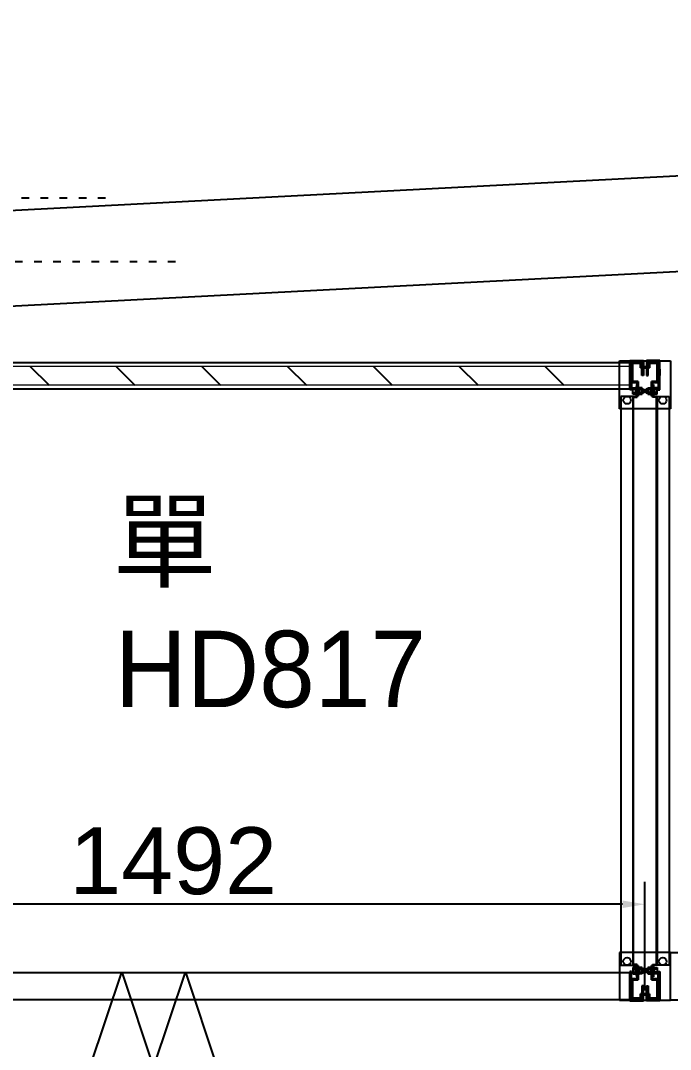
# Model space of a CAD drawing. Header units: millimetres. Extents: x 15382 to 37298, y 7351 to 31127.
# Drawn here: x 25556 to 26576, y 25586 to 27201 of the extents above; entities that cross this region are included whole.
import ezdxf

# ---------------------------------------------------------------- set-up
doc = ezdxf.new("R2010")
doc.units = ezdxf.units.MM
doc.linetypes.add('ACAD_ISO03W100', pattern=[30, 12, -18])
for name, color, linetype in [('02', 3, 'Continuous'), ('03', 6, 'Continuous'), ('04', 30, 'Continuous'), ('05', 12, 'Continuous'), ('113', 3, 'Continuous'), ('116', 12, 'Continuous'), ('544-1', 40, 'Continuous'), ('M40', 3, 'Continuous'), ('M6', 7, 'Continuous'), ('中心線-2', 1, 'ACAD_ISO03W100'), ('動線', 6, 'Continuous'), ('文字', 7, 'Continuous'), ('標的物', 1, 'Continuous'), ('標註', 252, 'Continuous')]:
    doc.layers.add(name, color=color, linetype=linetype)
doc.layers.add('10', color=40, linetype='Continuous', lineweight=0)
doc.styles.get("Standard").update_dxf_attribs({"font": 'arial.ttf'})
doc.styles.add('新細明體', font='PMingLiU.ttf')
doc.dimstyles.new('ISO-25', dxfattribs={"dimtxt": 2.5, "dimasz": 2.5, "dimexe": 1.25, "dimexo": 0.625, "dimtad": 1, "dimtxsty": 'Standard', "dimcen": 2.5, "dimadec": 0, "dimazin": 0, "dimtfac": 1, "dimtmove": 0, "dimatfit": 3, "dimfxl": 1, "dimarcsym": 0})

# ---------------------------------------------------------------- blocks, each defined once
blk = doc.blocks.new('*D633')
at = {"layer": 'Defpoints', "color": 0, "transparency": 16777216}
for p in [(25044, 25813.4), (25044, 25670.9), (26536, 25670.9)]:
    blk.add_point(p, dxfattribs=at)
at = {"layer": '標註', "color": 0, "lineweight": -2, "transparency": 16777216}
for p, q in [((25044, 25677.9), (25044, 25848.4)), ((26536, 25677.9), (26536, 25848.4)), ((26501, 25813.4), (25079, 25813.4))]:
    blk.add_line(p, q, dxfattribs=at)
at = {"layer": '標註', "color": 0, "transparency": 16777216}
for points in [[(25079, 25819.2), (25079, 25807.5), (25044, 25813.4)], [(26501, 25819.2), (26501, 25807.5), (26536, 25813.4)]]:
    blk.add_solid(points, dxfattribs=at)
at = {"layer": '標註', "color": 0, "transparency": 16777216, "insert": (25795.3, 25881), "char_height": 105, "attachment_point": 5}
blk.add_mtext('1492', dxfattribs=at)

msp = doc.modelspace()

# ---------------------------------------------------------------- linework, layer by layer
at = {"layer": '02'}
for p, q in [((26495.986, 26591.2), (26495.986, 26666.2)), ((26495.986, 26666.2), (26575.986, 26666.2)), ((26575.986, 26666.2), (26575.986, 26591.2)), ((26575.986, 26591.2), (26495.986, 26591.2)), ((26575.986, 25737.736), (26495.986, 25737.736)), ((26495.986, 25737.736), (26495.986, 25662.736)), ((26575.986, 25662.736), (26575.986, 25737.736)), ((26495.986, 25662.736), (26575.986, 25662.736))]:
    msp.add_line(p, q, dxfattribs=at)
at = {"layer": '02', "lineweight": -3}
for centre in [(26507.986, 26604.7), (26563.986, 26604.7), (26507.986, 25723.7), (26563.986, 25723.7)]:
    msp.add_circle(centre, 6, dxfattribs=at)
at = {"layer": '03'}
for points in [[(26512.486, 26621.932), (25067.486, 26621.932), (25067.486, 26663.932), (26512.486, 26663.932)], [(26512.486, 25705.931), (25067.486, 25705.931), (25067.486, 25663.931), (26512.486, 25663.931)]]:
    msp.add_lwpolyline(points, close=True, dxfattribs=at)
at = {"layer": '04'}
for p, q in [((26523.986, 26629.2), (26522.786, 26629.2)), ((26522.786, 26629.2), (26522.786, 26610.7)), ((26523.986, 26629.2), (26522.786, 26629.2)), ((26522.786, 26629.2), (26522.786, 26610.7)), ((26523.986, 26609.5), (26523.986, 26629.2)), ((26523.986, 26609.5), (26523.986, 26629.2)), ((26547.986, 26609.5), (26547.986, 26629.2)), ((26547.986, 26629.2), (26549.186, 26629.2)), ((26547.986, 26609.5), (26547.986, 26629.2)), ((26547.986, 26629.2), (26549.186, 26629.2)), ((26549.186, 26629.2), (26549.186, 26610.7)), ((26549.186, 26629.2), (26549.186, 26610.7)), ((26522.786, 26610.7), (26497.986, 26610.7)), ((26497.986, 26610.7), (26497.986, 25717.7)), ((26522.786, 26610.7), (26516.786, 26610.7)), ((26516.786, 26610.7), (26516.786, 25717.7)), ((26517.986, 25718.9), (26517.986, 26609.5)), ((26517.986, 26609.5), (26523.986, 26609.5)), ((26517.986, 25718.9), (26517.986, 26609.5)), ((26517.986, 26609.5), (26523.986, 26609.5)), ((26553.986, 26609.5), (26547.986, 26609.5)), ((26553.986, 26609.5), (26547.986, 26609.5)), ((26549.186, 26610.7), (26555.186, 26610.7)), ((26549.186, 26610.7), (26573.986, 26610.7)), ((26553.986, 25718.9), (26553.986, 26609.5)), ((26553.986, 25718.9), (26553.986, 26609.5)), ((26555.186, 26610.7), (26555.186, 25717.7)), ((26573.986, 26610.7), (26573.986, 25717.7)), ((26497.986, 25717.7), (26522.786, 25717.7)), ((26516.786, 25717.7), (26522.786, 25717.7)), ((26523.986, 25718.9), (26517.986, 25718.9)), ((26523.986, 25718.9), (26517.986, 25718.9)), ((26522.786, 25717.7), (26522.786, 25699.2)), ((26522.786, 25717.7), (26522.786, 25699.2)), ((26523.986, 25699.2), (26523.986, 25718.9)), ((26523.986, 25699.2), (26523.986, 25718.9)), ((26547.986, 25699.2), (26547.986, 25718.9)), ((26547.986, 25718.9), (26553.986, 25718.9)), ((26547.986, 25699.2), (26547.986, 25718.9)), ((26547.986, 25718.9), (26553.986, 25718.9)), ((26549.186, 25717.7), (26549.186, 25699.2)), ((26555.186, 25717.7), (26549.186, 25717.7)), ((26549.186, 25717.7), (26549.186, 25699.2)), ((26573.986, 25717.7), (26549.186, 25717.7)), ((26522.786, 25699.2), (26523.986, 25699.2)), ((26522.786, 25699.2), (26523.986, 25699.2)), ((26549.186, 25699.2), (26547.986, 25699.2)), ((26549.186, 25699.2), (26547.986, 25699.2))]:
    msp.add_line(p, q, dxfattribs=at)
at = {"layer": '04', "lineweight": -3}
for p, q in [((26522.786, 26622.7), (26522.786, 26615.7)), ((26523.986, 26622.7), (26522.786, 26622.7)), ((26522.786, 26619.2), (26522.786, 26615.7)), ((26523.986, 26619.2), (26522.786, 26619.2)), ((26523.986, 26615.7), (26523.986, 26622.7)), ((26523.986, 26615.7), (26523.986, 26619.2)), ((26547.986, 26615.7), (26547.986, 26622.7)), ((26547.986, 26622.7), (26549.186, 26622.7)), ((26547.986, 26615.7), (26547.986, 26619.2)), ((26547.986, 26619.2), (26549.186, 26619.2)), ((26549.186, 26622.7), (26549.186, 26615.7)), ((26549.186, 26619.2), (26549.186, 26615.7)), ((26522.786, 26615.7), (26523.986, 26615.7)), ((26522.786, 26615.7), (26523.986, 26615.7)), ((26549.186, 26615.7), (26547.986, 26615.7)), ((26549.186, 26615.7), (26547.986, 26615.7)), ((26522.786, 25705.7), (26522.786, 25712.7)), ((26522.786, 25712.7), (26523.986, 25712.7)), ((26522.786, 25709.2), (26522.786, 25712.7)), ((26522.786, 25712.7), (26523.986, 25712.7)), ((26523.986, 25712.7), (26523.986, 25705.7)), ((26523.986, 25712.7), (26523.986, 25709.2)), ((26549.186, 25712.7), (26547.986, 25712.7)), ((26547.986, 25712.7), (26547.986, 25705.7)), ((26549.186, 25712.7), (26547.986, 25712.7)), ((26547.986, 25712.7), (26547.986, 25709.2)), ((26549.186, 25705.7), (26549.186, 25712.7)), ((26549.186, 25709.2), (26549.186, 25712.7)), ((26523.986, 25709.2), (26522.786, 25709.2)), ((26523.986, 25705.7), (26522.786, 25705.7)), ((26547.986, 25709.2), (26549.186, 25709.2)), ((26547.986, 25705.7), (26549.186, 25705.7))]:
    msp.add_line(p, q, dxfattribs=at)
at = {"layer": '05'}
for p, q in [((26512.486, 26620.7), (26512.486, 26666.7)), ((26512.486, 26666.7), (26531.986, 26666.7)), ((26530.986, 26666.7), (26533.486, 26666.7)), ((26533.486, 26666.7), (26533.486, 26643.2)), ((26540.986, 26666.7), (26538.486, 26666.7)), ((26538.486, 26666.7), (26538.486, 26643.2)), ((26559.486, 26666.7), (26539.986, 26666.7)), ((26559.486, 26620.7), (26559.486, 26666.7)), ((26530.986, 26664.2), (26514.986, 26664.2)), ((26514.986, 26664.2), (26514.986, 26620.7)), ((26530.986, 26643.2), (26530.986, 26664.2)), ((26540.986, 26643.2), (26540.986, 26664.2)), ((26540.986, 26664.2), (26556.986, 26664.2)), ((26556.986, 26664.2), (26556.986, 26620.7)), ((26533.486, 26643.2), (26530.986, 26643.2)), ((26538.486, 26643.2), (26540.986, 26643.2)), ((26514.986, 26620.7), (26512.486, 26620.7)), ((26556.986, 26620.7), (26559.486, 26620.7)), ((26514.986, 25707.7), (26512.486, 25707.7)), ((26512.486, 25707.7), (26512.486, 25661.7)), ((26514.986, 25664.2), (26514.986, 25707.7)), ((26556.986, 25664.2), (26556.986, 25707.7)), ((26556.986, 25707.7), (26559.486, 25707.7)), ((26559.486, 25707.7), (26559.486, 25661.7)), ((26514.986, 25685.178), (26512.486, 25685.178)), ((26514.986, 25680.2), (26512.486, 25680.2)), ((26533.486, 25685.2), (26530.986, 25685.2)), ((26530.986, 25685.2), (26530.986, 25664.2)), ((26533.486, 25661.7), (26533.486, 25685.2)), ((26538.486, 25661.7), (26538.486, 25685.2)), ((26538.486, 25685.2), (26540.986, 25685.2)), ((26540.986, 25685.2), (26540.986, 25664.2)), ((26556.986, 25685.178), (26559.486, 25685.178)), ((26556.986, 25680.2), (26559.486, 25680.2)), ((26514.986, 25675.222), (26512.486, 25675.222)), ((26530.986, 25664.2), (26514.986, 25664.2)), ((26540.986, 25664.2), (26556.986, 25664.2)), ((26556.986, 25675.222), (26559.486, 25675.222)), ((26512.486, 25661.7), (26531.986, 25661.7)), ((26530.986, 25661.7), (26533.486, 25661.7)), ((26540.986, 25661.7), (26538.486, 25661.7)), ((26559.486, 25661.7), (26539.986, 25661.7))]:
    msp.add_line(p, q, dxfattribs=at)
at = {"layer": '05', "lineweight": -3}
for p, q in [((26512.486, 25675.222), (26512.486, 25685.178)), ((26512.486, 25685.178), (26514.986, 25685.178)), ((26512.486, 25680.2), (26512.486, 25685.178)), ((26512.486, 25685.178), (26514.986, 25685.178)), ((26514.986, 25680.2), (26512.486, 25680.2)), ((26514.986, 25685.178), (26514.986, 25675.222)), ((26514.986, 25685.178), (26514.986, 25680.2)), ((26559.486, 25685.178), (26556.986, 25685.178)), ((26556.986, 25685.178), (26556.986, 25675.222)), ((26559.486, 25685.178), (26556.986, 25685.178)), ((26556.986, 25685.178), (26556.986, 25680.2)), ((26556.986, 25680.2), (26559.486, 25680.2)), ((26559.486, 25675.222), (26559.486, 25685.178)), ((26559.486, 25680.2), (26559.486, 25685.178)), ((26514.986, 25675.222), (26512.486, 25675.222)), ((26556.986, 25675.222), (26559.486, 25675.222))]:
    msp.add_line(p, q, dxfattribs=at)
at = {"layer": '10'}
for p, q in [((25070.986, 26658.2), (26510.986, 26658.2)), ((26510.986, 26658.2), (26510.986, 26628.2)), ((26510.986, 26628.2), (25070.986, 26628.2))]:
    msp.add_line(p, q, dxfattribs=at)
at = {"layer": '113'}
for p, q in [((26575.986, 25737.736), (26655.986, 25737.736)), ((26575.986, 25662.736), (26575.986, 25737.736)), ((26655.986, 25662.736), (26575.986, 25662.736))]:
    msp.add_line(p, q, dxfattribs=at)
at = {"layer": '116'}
for p, q in [((26514.986, 26653.178), (26512.486, 26653.178)), ((26556.986, 26653.178), (26559.486, 26653.178)), ((26514.986, 26648.2), (26512.486, 26648.2)), ((26514.986, 26643.222), (26512.486, 26643.222)), ((26556.986, 26648.2), (26559.486, 26648.2)), ((26556.986, 26643.222), (26559.486, 26643.222))]:
    msp.add_line(p, q, dxfattribs=at)
at = {"layer": '116', "lineweight": -3}
for p, q in [((26512.486, 26643.222), (26512.486, 26653.178)), ((26512.486, 26653.178), (26514.986, 26653.178)), ((26514.986, 26653.178), (26514.986, 26643.222)), ((26556.986, 26643.222), (26556.986, 26653.178)), ((26556.986, 26653.178), (26559.486, 26653.178)), ((26559.486, 26653.178), (26559.486, 26643.222)), ((26512.486, 26643.222), (26512.486, 26648.2)), ((26512.486, 26648.2), (26514.986, 26648.2)), ((26514.986, 26643.222), (26512.486, 26643.222)), ((26514.986, 26643.222), (26512.486, 26643.222)), ((26514.986, 26648.2), (26514.986, 26643.222)), ((26556.986, 26643.222), (26556.986, 26648.2)), ((26556.986, 26648.2), (26559.486, 26648.2)), ((26559.486, 26643.222), (26556.986, 26643.222)), ((26559.486, 26643.222), (26556.986, 26643.222)), ((26559.486, 26648.2), (26559.486, 26643.222))]:
    msp.add_line(p, q, dxfattribs=at)
at = {"layer": '544-1', "linetype": 'Continuous'}
for p, q in [((25570.367, 26658.2), (25600.367, 26628.2)), ((25705.07, 26658.2), (25735.07, 26628.2)), ((25839.774, 26658.2), (25869.774, 26628.2)), ((25974.478, 26658.2), (26004.478, 26628.2)), ((26109.182, 26658.2), (26139.182, 26628.2)), ((26243.886, 26658.2), (26273.886, 26628.2)), ((26378.59, 26658.2), (26408.59, 26628.2))]:
    msp.add_line(p, q, dxfattribs=at)
at = {"layer": 'M40'}
for p, q in [((26514.986, 26632.2), (26514.986, 26664.2)), ((26514.986, 26664.2), (26530.486, 26664.2)), ((26530.486, 26664.2), (26514.986, 26664.2)), ((26514.986, 26664.2), (26514.986, 26632.2)), ((26528.886, 26662.6), (26516.586, 26662.6)), ((26516.586, 26662.6), (26516.586, 26633.8)), ((26516.586, 26633.8), (26516.586, 26662.6)), ((26516.586, 26662.6), (26528.886, 26662.6)), ((26528.886, 26655.6), (26528.886, 26662.6)), ((26528.886, 26662.6), (26528.886, 26655.6)), ((26543.086, 26655.6), (26528.886, 26655.6)), ((26528.886, 26655.6), (26543.086, 26655.6)), ((26530.486, 26664.2), (26530.486, 26657.2)), ((26530.486, 26657.2), (26530.486, 26664.2)), ((26530.486, 26657.2), (26541.486, 26657.2)), ((26541.486, 26657.2), (26530.486, 26657.2)), ((26541.486, 26657.2), (26541.486, 26664.2)), ((26541.486, 26664.2), (26556.986, 26664.2)), ((26556.986, 26664.2), (26541.486, 26664.2)), ((26541.486, 26664.2), (26541.486, 26657.2)), ((26555.386, 26662.6), (26543.086, 26662.6)), ((26543.086, 26662.6), (26543.086, 26655.6)), ((26543.086, 26655.6), (26543.086, 26662.6)), ((26543.086, 26662.6), (26555.386, 26662.6)), ((26555.386, 26633.8), (26555.386, 26662.6)), ((26555.386, 26662.6), (26555.386, 26633.8)), ((26556.986, 26664.2), (26556.986, 26632.2)), ((26556.986, 26632.2), (26556.986, 26664.2)), ((26516.586, 26633.8), (26525.586, 26633.8)), ((26525.586, 26633.8), (26516.586, 26633.8)), ((26523.986, 26633.8), (26525.586, 26633.8)), ((26525.586, 26633.8), (26525.586, 26611.2)), ((26525.586, 26633.8), (26525.586, 26632.2)), ((26525.586, 26611.2), (26525.586, 26633.8)), ((26546.386, 26611.2), (26546.386, 26633.8)), ((26546.386, 26633.8), (26555.386, 26633.8)), ((26547.986, 26633.8), (26546.386, 26633.8)), ((26546.386, 26633.8), (26546.386, 26611.2)), ((26555.386, 26633.8), (26546.386, 26633.8)), ((26546.386, 26633.8), (26546.386, 26632.2)), ((26523.986, 26632.2), (26514.986, 26632.2)), ((26514.986, 26632.2), (26523.986, 26632.2)), ((26523.986, 26611.2), (26523.986, 26632.2)), ((26523.986, 26632.2), (26523.986, 26611.2)), ((26523.986, 26622.7), (26525.586, 26622.7)), ((26523.986, 26619.2), (26525.586, 26619.2)), ((26546.386, 26622.7), (26547.986, 26622.7)), ((26546.386, 26619.2), (26547.986, 26619.2)), ((26556.986, 26632.2), (26547.986, 26632.2)), ((26547.986, 26632.2), (26547.986, 26611.2)), ((26547.986, 26611.2), (26547.986, 26632.2)), ((26547.986, 26632.2), (26556.986, 26632.2)), ((26523.986, 26615.7), (26525.586, 26615.7)), ((26525.586, 26611.2), (26523.986, 26611.2)), ((26523.986, 26611.2), (26525.586, 26611.2)), ((26546.386, 26615.7), (26547.986, 26615.7)), ((26547.986, 26611.2), (26546.386, 26611.2)), ((26546.386, 26611.2), (26547.986, 26611.2)), ((26525.586, 25717.2), (26523.986, 25717.2)), ((26523.986, 25717.2), (26523.986, 25696.2)), ((26523.986, 25696.2), (26523.986, 25717.2)), ((26523.986, 25717.2), (26525.586, 25717.2)), ((26523.986, 25712.7), (26525.586, 25712.7)), ((26525.586, 25694.6), (26525.586, 25717.2)), ((26525.586, 25717.2), (26525.586, 25694.6)), ((26547.986, 25717.2), (26546.386, 25717.2)), ((26546.386, 25717.2), (26546.386, 25694.6)), ((26546.386, 25694.6), (26546.386, 25717.2)), ((26546.386, 25717.2), (26547.986, 25717.2)), ((26546.386, 25712.7), (26547.986, 25712.7)), ((26547.986, 25696.2), (26547.986, 25717.2)), ((26547.986, 25717.2), (26547.986, 25696.2)), ((26523.986, 25696.2), (26514.986, 25696.2)), ((26514.986, 25696.2), (26514.986, 25664.2)), ((26514.986, 25664.2), (26514.986, 25696.2)), ((26514.986, 25696.2), (26523.986, 25696.2)), ((26523.986, 25709.2), (26525.586, 25709.2)), ((26523.986, 25705.7), (26525.586, 25705.7)), ((26525.586, 25694.6), (26525.586, 25696.2)), ((26546.386, 25709.2), (26547.986, 25709.2)), ((26546.386, 25705.7), (26547.986, 25705.7)), ((26546.386, 25694.6), (26546.386, 25696.2)), ((26556.986, 25696.2), (26547.986, 25696.2)), ((26547.986, 25696.2), (26556.986, 25696.2)), ((26556.986, 25664.2), (26556.986, 25696.2)), ((26556.986, 25696.2), (26556.986, 25664.2)), ((26516.586, 25683.45), (26514.986, 25683.45)), ((26516.586, 25680.2), (26514.986, 25680.2)), ((26516.586, 25665.8), (26516.586, 25694.6)), ((26516.586, 25694.6), (26525.586, 25694.6)), ((26525.586, 25694.6), (26516.586, 25694.6)), ((26516.586, 25694.6), (26516.586, 25665.8)), ((26523.986, 25694.6), (26525.586, 25694.6)), ((26546.386, 25694.6), (26555.386, 25694.6)), ((26547.986, 25694.6), (26546.386, 25694.6)), ((26555.386, 25694.6), (26546.386, 25694.6)), ((26555.386, 25694.6), (26555.386, 25665.8)), ((26555.386, 25665.8), (26555.386, 25694.6)), ((26516.586, 25676.95), (26514.986, 25676.95)), ((26514.986, 25664.2), (26530.486, 25664.2)), ((26530.486, 25664.2), (26514.986, 25664.2)), ((26528.886, 25665.8), (26516.586, 25665.8)), ((26516.586, 25665.8), (26528.886, 25665.8)), ((26543.086, 25672.8), (26528.886, 25672.8)), ((26528.886, 25672.8), (26528.886, 25665.8)), ((26528.886, 25665.8), (26528.886, 25672.8)), ((26528.886, 25672.8), (26543.086, 25672.8)), ((26530.486, 25664.2), (26530.486, 25671.2)), ((26530.486, 25671.2), (26541.486, 25671.2)), ((26541.486, 25671.2), (26530.486, 25671.2)), ((26530.486, 25671.2), (26530.486, 25664.2)), ((26541.486, 25671.2), (26541.486, 25672.8)), ((26541.486, 25671.2), (26541.486, 25664.2)), ((26541.486, 25664.2), (26541.486, 25671.2)), ((26541.486, 25664.2), (26556.986, 25664.2)), ((26556.986, 25664.2), (26541.486, 25664.2)), ((26543.086, 25665.8), (26543.086, 25672.8)), ((26543.086, 25672.8), (26543.086, 25665.8)), ((26555.386, 25665.8), (26543.086, 25665.8)), ((26543.086, 25665.8), (26555.386, 25665.8))]:
    msp.add_line(p, q, dxfattribs=at)
at = {"layer": 'M40', "lineweight": -3}
for p, q in [((26530.486, 26657.2), (26530.486, 26655.6)), ((26541.486, 26657.2), (26530.486, 26657.2)), ((26530.486, 26655.6), (26530.486, 26657.2)), ((26530.486, 26657.2), (26535.986, 26657.2)), ((26530.486, 26655.6), (26541.486, 26655.6)), ((26535.986, 26655.6), (26530.486, 26655.6)), ((26535.986, 26657.2), (26535.986, 26655.6)), ((26541.486, 26655.6), (26541.486, 26657.2)), ((26523.986, 26622.7), (26523.986, 26615.7)), ((26525.586, 26622.7), (26523.986, 26622.7)), ((26523.986, 26619.2), (26523.986, 26615.7)), ((26525.586, 26619.2), (26523.986, 26619.2)), ((26525.586, 26615.7), (26525.586, 26622.7)), ((26525.586, 26615.7), (26525.586, 26619.2)), ((26546.386, 26615.7), (26546.386, 26622.7)), ((26546.386, 26622.7), (26547.986, 26622.7)), ((26546.386, 26615.7), (26546.386, 26619.2)), ((26546.386, 26619.2), (26547.986, 26619.2)), ((26547.986, 26622.7), (26547.986, 26615.7)), ((26547.986, 26619.2), (26547.986, 26615.7)), ((26523.986, 26615.7), (26525.586, 26615.7)), ((26523.986, 26615.7), (26525.586, 26615.7)), ((26547.986, 26615.7), (26546.386, 26615.7)), ((26547.986, 26615.7), (26546.386, 26615.7)), ((26523.986, 25705.7), (26523.986, 25712.7)), ((26523.986, 25712.7), (26525.586, 25712.7)), ((26523.986, 25709.2), (26523.986, 25712.7)), ((26523.986, 25712.7), (26525.586, 25712.7)), ((26525.586, 25712.7), (26525.586, 25705.7)), ((26525.586, 25712.7), (26525.586, 25709.2)), ((26547.986, 25712.7), (26546.386, 25712.7)), ((26546.386, 25712.7), (26546.386, 25705.7)), ((26547.986, 25712.7), (26546.386, 25712.7)), ((26546.386, 25712.7), (26546.386, 25709.2)), ((26547.986, 25705.7), (26547.986, 25712.7)), ((26547.986, 25709.2), (26547.986, 25712.7)), ((26525.586, 25709.2), (26523.986, 25709.2)), ((26525.586, 25705.7), (26523.986, 25705.7)), ((26546.386, 25709.2), (26547.986, 25709.2)), ((26546.386, 25705.7), (26547.986, 25705.7)), ((26514.986, 25676.95), (26514.986, 25683.45)), ((26514.986, 25683.45), (26516.586, 25683.45)), ((26514.986, 25680.2), (26514.986, 25683.45)), ((26514.986, 25683.45), (26516.586, 25683.45)), ((26516.586, 25680.2), (26514.986, 25680.2)), ((26516.586, 25683.45), (26516.586, 25676.95)), ((26516.586, 25683.45), (26516.586, 25680.2)), ((26516.586, 25676.95), (26514.986, 25676.95)), ((26541.486, 25672.8), (26530.486, 25672.8)), ((26530.486, 25672.8), (26530.486, 25671.2)), ((26530.486, 25671.2), (26541.486, 25671.2)), ((26535.986, 25672.8), (26541.486, 25672.8)), ((26535.986, 25671.2), (26535.986, 25672.8)), ((26541.486, 25671.2), (26535.986, 25671.2)), ((26541.486, 25671.2), (26541.486, 25672.8)), ((26541.486, 25672.8), (26541.486, 25671.2))]:
    msp.add_line(p, q, dxfattribs=at)
at = {"layer": 'M6'}
for p, q in [((26516.786, 26614.2), (26516.786, 26624.2)), ((26516.786, 26624.2), (26521.086, 26624.2)), ((26516.786, 26614.2), (26516.786, 26624.2)), ((26516.786, 26624.2), (26521.086, 26624.2)), ((26516.786, 26621.7), (26521.086, 26621.7)), ((26516.786, 26616.7), (26521.086, 26616.7)), ((26521.086, 26624.2), (26522.586, 26626.2)), ((26521.086, 26624.2), (26521.086, 26614.2)), ((26522.586, 26626.2), (26522.786, 26626.2)), ((26522.786, 26626.2), (26522.786, 26622.2)), ((26522.786, 26622.2), (26534.786, 26622.2)), ((26534.786, 26616.2), (26522.786, 26616.2)), ((26522.786, 26616.2), (26522.786, 26612.2)), ((26525.786, 26625.2), (26525.586, 26625.2)), ((26525.586, 26625.2), (26525.586, 26613.2)), ((26527.286, 26624.2), (26525.786, 26625.2)), ((26531.586, 26624.2), (26527.286, 26624.2)), ((26527.286, 26624.2), (26527.286, 26614.2)), ((26531.586, 26624.2), (26527.286, 26624.2)), ((26531.586, 26624.2), (26527.286, 26624.2)), ((26527.286, 26624.2), (26527.286, 26616.7)), ((26527.286, 26614.2), (26527.286, 26621.7)), ((26527.286, 26621.7), (26531.586, 26621.7)), ((26527.286, 26616.7), (26531.586, 26616.7)), ((26531.586, 26614.2), (26531.586, 26624.2)), ((26531.586, 26614.2), (26531.586, 26624.2)), ((26531.586, 26616.7), (26531.586, 26624.2)), ((26531.586, 26621.7), (26531.586, 26614.2)), ((26534.786, 26622.2), (26534.786, 26616.2)), ((26549.186, 26622.2), (26537.186, 26622.2)), ((26537.186, 26622.2), (26537.186, 26616.2)), ((26537.186, 26616.2), (26549.186, 26616.2)), ((26540.386, 26614.2), (26540.386, 26624.2)), ((26540.386, 26624.2), (26544.686, 26624.2)), ((26540.386, 26614.2), (26540.386, 26624.2)), ((26540.386, 26624.2), (26544.686, 26624.2)), ((26540.386, 26624.2), (26544.686, 26624.2)), ((26540.386, 26616.7), (26540.386, 26624.2)), ((26544.686, 26621.7), (26540.386, 26621.7)), ((26540.386, 26621.7), (26540.386, 26614.2)), ((26544.686, 26616.7), (26540.386, 26616.7)), ((26544.686, 26624.2), (26546.186, 26625.2)), ((26544.686, 26624.2), (26544.686, 26614.2)), ((26544.686, 26624.2), (26544.686, 26616.7)), ((26544.686, 26614.2), (26544.686, 26621.7)), ((26546.186, 26625.2), (26546.386, 26625.2)), ((26546.386, 26625.2), (26546.386, 26613.2)), ((26549.386, 26626.2), (26549.186, 26626.2)), ((26549.186, 26626.2), (26549.186, 26622.2)), ((26549.186, 26616.2), (26549.186, 26612.2)), ((26550.886, 26624.2), (26549.386, 26626.2)), ((26555.186, 26624.2), (26550.886, 26624.2)), ((26550.886, 26624.2), (26550.886, 26614.2)), ((26555.186, 26624.2), (26550.886, 26624.2)), ((26555.186, 26621.7), (26550.886, 26621.7)), ((26555.186, 26616.7), (26550.886, 26616.7)), ((26555.186, 26614.2), (26555.186, 26624.2)), ((26555.186, 26614.2), (26555.186, 26624.2)), ((26521.086, 26614.2), (26516.786, 26614.2)), ((26521.086, 26614.2), (26516.786, 26614.2)), ((26522.586, 26612.2), (26521.086, 26614.2)), ((26522.786, 26612.2), (26522.586, 26612.2)), ((26525.586, 26613.2), (26525.786, 26613.2)), ((26525.786, 26613.2), (26527.286, 26614.2)), ((26527.286, 26614.2), (26531.586, 26614.2)), ((26527.286, 26614.2), (26531.586, 26614.2)), ((26531.586, 26614.2), (26527.286, 26614.2)), ((26544.686, 26614.2), (26540.386, 26614.2)), ((26544.686, 26614.2), (26540.386, 26614.2)), ((26540.386, 26614.2), (26544.686, 26614.2)), ((26546.186, 26613.2), (26544.686, 26614.2)), ((26546.386, 26613.2), (26546.186, 26613.2)), ((26549.186, 26612.2), (26549.386, 26612.2)), ((26549.386, 26612.2), (26550.886, 26614.2)), ((26550.886, 26614.2), (26555.186, 26614.2)), ((26550.886, 26614.2), (26555.186, 26614.2)), ((26521.086, 25714.2), (26516.786, 25714.2)), ((26516.786, 25714.2), (26516.786, 25704.2)), ((26521.086, 25714.2), (26516.786, 25714.2)), ((26516.786, 25714.2), (26516.786, 25704.2)), ((26522.586, 25716.2), (26521.086, 25714.2)), ((26521.086, 25704.2), (26521.086, 25714.2)), ((26522.786, 25716.2), (26522.586, 25716.2)), ((26522.786, 25712.2), (26522.786, 25716.2)), ((26534.786, 25712.2), (26522.786, 25712.2)), ((26525.586, 25703.2), (26525.586, 25715.2)), ((26525.586, 25715.2), (26525.786, 25715.2)), ((26525.786, 25715.2), (26527.286, 25714.2)), ((26527.286, 25714.2), (26531.586, 25714.2)), ((26527.286, 25704.2), (26527.286, 25714.2)), ((26527.286, 25714.2), (26531.586, 25714.2)), ((26531.586, 25714.2), (26527.286, 25714.2)), ((26527.286, 25714.2), (26527.286, 25706.7)), ((26531.586, 25714.2), (26531.586, 25704.2)), ((26531.586, 25714.2), (26531.586, 25704.2)), ((26531.586, 25706.7), (26531.586, 25714.2)), ((26534.786, 25706.2), (26534.786, 25712.2)), ((26537.186, 25706.2), (26537.186, 25712.2)), ((26537.186, 25712.2), (26549.186, 25712.2)), ((26544.686, 25714.2), (26540.386, 25714.2)), ((26540.386, 25714.2), (26540.386, 25704.2)), ((26544.686, 25714.2), (26540.386, 25714.2)), ((26540.386, 25714.2), (26540.386, 25704.2)), ((26540.386, 25714.2), (26544.686, 25714.2)), ((26540.386, 25706.7), (26540.386, 25714.2)), ((26546.186, 25715.2), (26544.686, 25714.2)), ((26544.686, 25704.2), (26544.686, 25714.2)), ((26544.686, 25714.2), (26544.686, 25706.7)), ((26546.386, 25715.2), (26546.186, 25715.2)), ((26546.386, 25703.2), (26546.386, 25715.2)), ((26549.186, 25712.2), (26549.186, 25716.2)), ((26549.186, 25716.2), (26549.386, 25716.2)), ((26549.386, 25716.2), (26550.886, 25714.2)), ((26550.886, 25714.2), (26555.186, 25714.2)), ((26550.886, 25704.2), (26550.886, 25714.2)), ((26550.886, 25714.2), (26555.186, 25714.2)), ((26555.186, 25714.2), (26555.186, 25704.2)), ((26555.186, 25714.2), (26555.186, 25704.2)), ((26516.786, 25711.7), (26521.086, 25711.7)), ((26516.786, 25706.7), (26521.086, 25706.7)), ((26516.786, 25704.2), (26521.086, 25704.2)), ((26516.786, 25704.2), (26521.086, 25704.2)), ((26521.086, 25704.2), (26522.586, 25702.2)), ((26522.586, 25702.2), (26522.786, 25702.2)), ((26522.786, 25706.2), (26534.786, 25706.2)), ((26522.786, 25702.2), (26522.786, 25706.2)), ((26525.786, 25703.2), (26525.586, 25703.2)), ((26527.286, 25704.2), (26525.786, 25703.2)), ((26527.286, 25704.2), (26527.286, 25711.7)), ((26527.286, 25711.7), (26531.586, 25711.7)), ((26527.286, 25706.7), (26531.586, 25706.7)), ((26531.586, 25704.2), (26527.286, 25704.2)), ((26531.586, 25704.2), (26527.286, 25704.2)), ((26531.586, 25704.2), (26527.286, 25704.2)), ((26531.586, 25711.7), (26531.586, 25704.2)), ((26549.186, 25706.2), (26537.186, 25706.2)), ((26544.686, 25711.7), (26540.386, 25711.7)), ((26540.386, 25711.7), (26540.386, 25704.2)), ((26544.686, 25706.7), (26540.386, 25706.7)), ((26540.386, 25704.2), (26544.686, 25704.2)), ((26540.386, 25704.2), (26544.686, 25704.2)), ((26540.386, 25704.2), (26544.686, 25704.2)), ((26544.686, 25704.2), (26544.686, 25711.7)), ((26544.686, 25704.2), (26546.186, 25703.2)), ((26546.186, 25703.2), (26546.386, 25703.2)), ((26549.186, 25702.2), (26549.186, 25706.2)), ((26549.386, 25702.2), (26549.186, 25702.2)), ((26550.886, 25704.2), (26549.386, 25702.2)), ((26555.186, 25711.7), (26550.886, 25711.7)), ((26555.186, 25706.7), (26550.886, 25706.7)), ((26555.186, 25704.2), (26550.886, 25704.2)), ((26555.186, 25704.2), (26550.886, 25704.2))]:
    msp.add_line(p, q, dxfattribs=at)
at = {"layer": '中心線-2'}
for p, q in [((24116.986, 26922.52), (25704.114, 26922.52)), ((24016.986, 26822.52), (25804.114, 26822.52))]:
    msp.add_line(p, q, dxfattribs=at)
at = {"layer": '動線', "lineweight": -3}
for points in [[(25714.61, 25706.95), (25764.61, 25556.95), (25664.61, 25556.95), (25714.61, 25706.95)], [(25814.61, 25706.95), (25864.61, 25556.95), (25764.61, 25556.95), (25814.61, 25706.95)]]:
    msp.add_lwpolyline(points, dxfattribs=at)
at = {"layer": '標的物'}
for p, q in [((31276.986, 27200.565), (24016.986, 26822.52)), ((31284.786, 27050.768), (24016.986, 26672.316))]:
    msp.add_line(p, q, dxfattribs=at)

# ---------------------------------------------------------------- texts
at = {"layer": '文字', "color": 8, "style": '新細明體'}
msp.add_text('單', height=120, dxfattribs=at).set_placement((25700.26, 26323.48))
at = {"layer": '文字', "color": 7, "style": '新細明體'}
msp.add_text('HD817', height=120, dxfattribs=at).set_placement((25703.574, 26122.783))

# ---------------------------------------------------------------- dimensions: what is measured, and where the dimension line sits
at = {"layer": '標註', "color": 8}
dim = msp.add_linear_dim(base=(25043.986, 25813.367), p1=(26535.986, 25670.931), p2=(25043.986, 25670.931), angle=180, dimstyle='ISO-25', override={"dimscale": 70, "dimtxt": 1.5, "dimasz": 0.5, "dimexe": 0.5, "dimexo": 0.1, "dimgap": 0.2}, dxfattribs=at)
dim.commit()
dim.dimension.update_dxf_attribs({"geometry": '*D633', "text_midpoint": (25795.339, 25813.367), "dimtype": 160})

doc.saveas('drawing.dxf')
